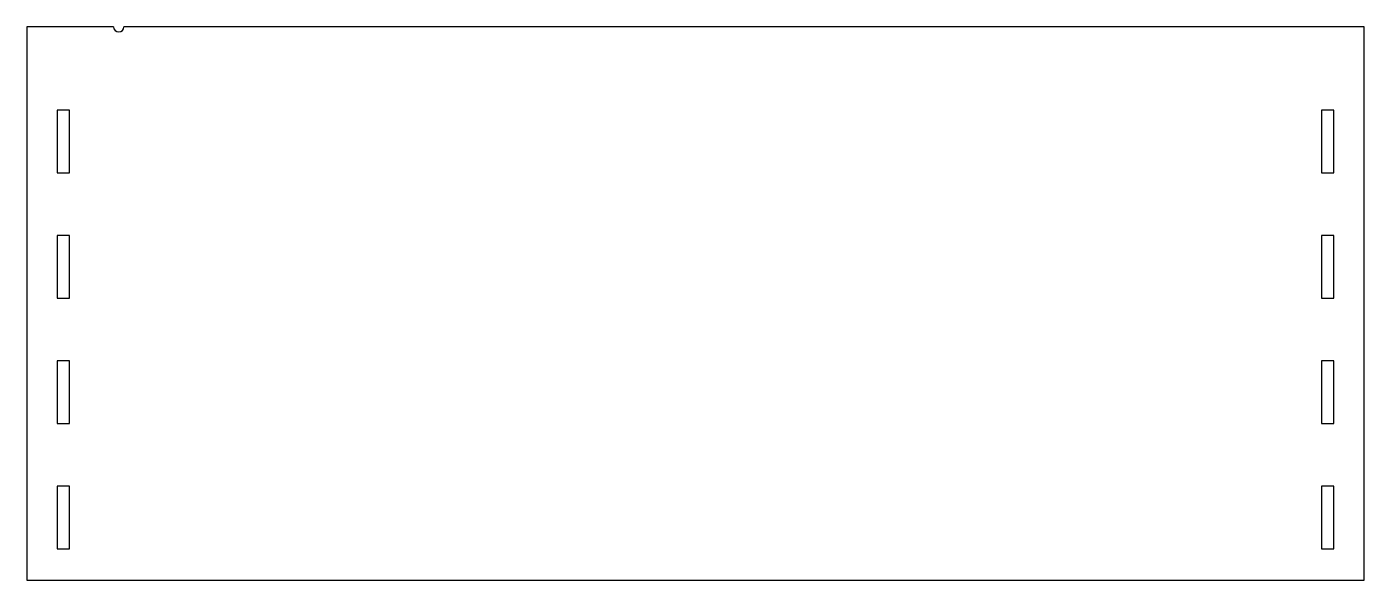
# Model space of a CAD drawing. Header units: millimetres. Extents: x 725 to 1365, y 245 to 510.
import ezdxf

# ---------------------------------------------------------------- set-up
doc = ezdxf.new("R2010")
doc.units = ezdxf.units.MM
doc.layers.get('0').update_dxf_attribs({"linetype": 'CONTINUOUS'})

msp = doc.modelspace()

# ---------------------------------------------------------------- linework, layer by layer
for p, q in [((762.5, 510), (725, 510)), ((725, 510), (725, 245)), ((766.5, 510), (762.5, 510)), ((1365, 510), (771.5, 510)), ((1365, 245), (1365, 510)), ((725, 245), (1365, 245))]:
    msp.add_line(p, q)
for points in [[(745.45, 470), (739.55, 470), (739.55, 440), (745.45, 440)], [(1350.45, 470), (1344.55, 470), (1344.55, 440), (1350.45, 440)], [(745.45, 410), (739.55, 410), (739.55, 380), (745.45, 380)], [(1344.55, 380), (1350.45, 380), (1350.45, 410), (1344.55, 410)], [(745.45, 350), (739.55, 350), (739.55, 320), (745.45, 320)], [(1344.55, 320), (1350.45, 320), (1350.45, 350), (1344.55, 350)], [(745.45, 290), (739.55, 290), (739.55, 260), (745.45, 260)], [(1344.55, 260), (1350.45, 260), (1350.45, 290), (1344.55, 290)]]:
    msp.add_lwpolyline(points, close=True)
msp.add_arc((769, 510), 2.5, 180, 359.99983)

doc.saveas('drawing.dxf')
